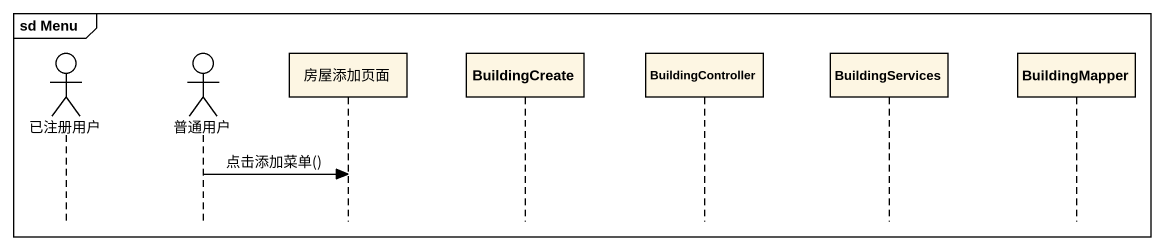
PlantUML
@startuml
mainframe sd Menu
hide footbox
actor 已注册用户
actor 普通用户
participant 房屋添加页面
participant BuildingCreate
participant BuildingController
participant BuildingServices
participant BuildingMapper

普通用户 -> 房屋添加页面 : 点击添加菜单()
@enduml
